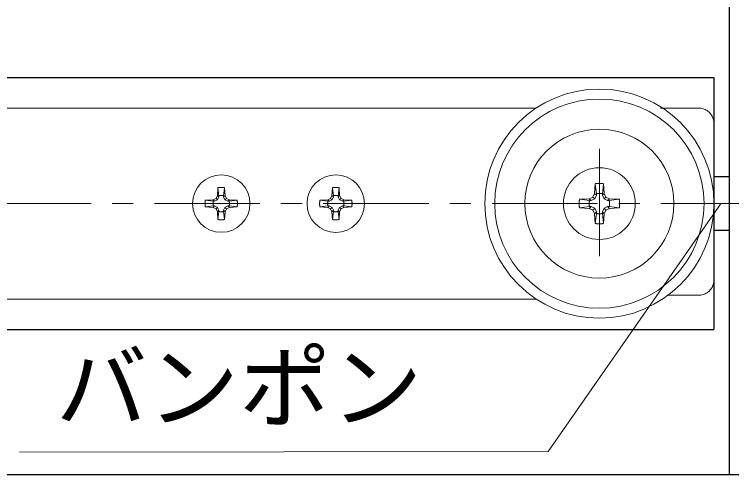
# Model space of a CAD drawing. Units: millimetres at full size; details may follow other scales. Extents: x -800 to 800, y -560 to 560.
# Drawn here: x -15.8 to 78.1, y -259.5 to -199.2 of the extents above; entities that cross this region are included whole.
import ezdxf
from ezdxf.enums import TextEntityAlignment as Align

# ---------------------------------------------------------------- set-up
doc = ezdxf.new("R2010")
doc.units = ezdxf.units.MM
doc.header["$LTSCALE"] = 4
doc.linetypes.add('USER11', pattern=[5.525559, 3.453342, -0.690739, 0.690739, -0.690739])
doc.layers.add('2-0', color=4, linetype='Continuous', lineweight=9)
doc.styles.add('ＭＳ ゴシック', font='')
doc.styles.get('ＭＳ ゴシック').set_extended_font_data('MS Gothic')

msp = doc.modelspace()

# ---------------------------------------------------------------- linework, layer by layer
at = {"layer": '2-0', "color": 7, "lineweight": 25}
for p, q in [((77.769, -140.5), (77.769, -259.496)), ((-63.79, -207.5), (75.771, -207.5)), ((75.771, -207.5), (75.771, -240.5)), ((77.769, -220.5), (75.771, -220.5)), ((75.771, -227.494), (77.769, -227.494)), ((-63.79, -240.5), (75.771, -240.5)), ((-63.79, -259.496), (101.77, -259.496))]:
    msp.add_line(p, q, dxfattribs=at)
at = {"layer": '2-0'}
for p, q in [((-63.79, -211.495), (52.479, -211.495)), ((68.771, -211.495), (73.774, -211.495)), ((75.771, -234.501), (75.771, -213.496)), ((60.775, -216.837), (60.775, -230.9)), ((77.769, -227.494), (77.769, -220.5)), ((60.209, -221.398), (60.144, -222.673)), ((60.378, -222.712), (60.209, -221.398)), ((61.165, -222.712), (61.328, -221.398)), ((61.328, -221.398), (61.406, -222.673)), ((10.827, -221.918), (10.768, -222.933)), ((10.957, -222.972), (10.827, -221.918)), ((11.588, -222.972), (11.718, -221.918)), ((11.718, -221.918), (11.777, -222.933)), ((25.824, -221.918), (25.765, -222.933)), ((25.96, -222.972), (25.824, -221.918)), ((26.585, -222.972), (26.715, -221.918)), ((26.715, -221.918), (26.773, -222.933)), ((75.771, -221.749), (75.771, -226.251)), ((10.209, -223.493), (10.586, -223.317)), ((10.768, -222.933), (10.586, -223.317)), ((10.586, -223.317), (10.788, -223.512)), ((10.964, -223.128), (10.768, -222.933)), ((10.788, -223.512), (10.964, -223.128)), ((10.964, -223.128), (10.957, -222.972)), ((11.582, -223.128), (11.777, -222.933)), ((11.582, -223.128), (11.588, -222.972)), ((11.757, -223.512), (11.582, -223.128)), ((11.952, -223.317), (11.757, -223.512)), ((11.777, -222.933), (11.952, -223.317)), ((12.336, -223.493), (11.952, -223.317)), ((25.205, -223.493), (25.589, -223.317)), ((25.765, -222.933), (25.589, -223.317)), ((25.589, -223.317), (25.785, -223.512)), ((25.96, -223.128), (25.765, -222.933)), ((25.785, -223.512), (25.96, -223.128)), ((25.96, -223.128), (25.96, -222.972)), ((26.578, -223.128), (26.773, -222.933)), ((26.578, -223.128), (26.585, -222.972)), ((26.76, -223.512), (26.578, -223.128)), ((26.949, -223.317), (26.76, -223.512)), ((26.773, -222.933), (26.949, -223.317)), ((27.333, -223.493), (26.949, -223.317)), ((58.166, -223.44), (59.441, -223.369)), ((59.486, -223.603), (58.166, -223.44)), ((59.441, -223.369), (59.916, -223.148)), ((59.688, -223.61), (59.441, -223.369)), ((60.157, -223.388), (59.688, -223.61)), ((60.144, -222.673), (59.916, -223.148)), ((59.916, -223.148), (60.157, -223.388)), ((60.384, -222.913), (60.144, -222.673)), ((60.157, -223.388), (60.384, -222.913)), ((60.384, -222.913), (60.378, -222.709)), ((61.159, -222.913), (61.406, -222.673)), ((61.159, -222.913), (61.165, -222.709)), ((61.38, -223.388), (61.159, -222.913)), ((61.627, -223.148), (61.38, -223.388)), ((61.38, -223.388), (61.855, -223.61)), ((61.406, -222.673), (61.627, -223.148)), ((62.102, -223.369), (61.627, -223.148)), ((61.855, -223.61), (62.102, -223.369)), ((62.056, -223.603), (63.377, -223.44)), ((63.377, -223.44), (62.102, -223.369)), ((9.181, -223.551), (10.209, -223.493)), ((10.248, -223.684), (9.181, -223.551)), ((10.248, -224.312), (9.181, -224.442)), ((10.397, -223.688), (10.209, -223.493)), ((10.397, -224.306), (10.209, -224.501)), ((10.397, -223.688), (10.248, -223.684)), ((10.397, -224.306), (10.248, -224.312)), ((10.788, -223.512), (10.397, -223.688)), ((10.788, -224.488), (10.397, -224.306)), ((11.757, -223.512), (12.141, -223.688)), ((11.757, -224.488), (12.141, -224.306)), ((12.141, -223.688), (12.336, -223.493)), ((12.141, -223.688), (12.297, -223.684)), ((12.141, -224.306), (12.297, -224.312)), ((12.141, -224.306), (12.336, -224.501)), ((12.297, -223.684), (13.351, -223.551)), ((12.297, -224.312), (13.351, -224.442)), ((13.351, -223.551), (12.336, -223.493)), ((24.191, -223.551), (25.205, -223.493)), ((25.245, -223.684), (24.191, -223.551)), ((25.245, -224.312), (24.191, -224.442)), ((25.401, -223.688), (25.205, -223.493)), ((25.401, -224.306), (25.205, -224.501)), ((25.401, -223.688), (25.245, -223.684)), ((25.401, -224.306), (25.245, -224.312)), ((25.785, -223.512), (25.401, -223.688)), ((25.785, -224.488), (25.401, -224.306)), ((26.76, -223.512), (27.138, -223.688)), ((26.76, -224.488), (27.138, -224.306)), ((27.138, -223.688), (27.333, -223.493)), ((27.138, -223.688), (27.3, -223.684)), ((27.138, -224.306), (27.333, -224.501)), ((27.138, -224.306), (27.3, -224.312)), ((27.3, -223.684), (28.354, -223.551)), ((27.3, -224.312), (28.354, -224.442)), ((28.354, -223.551), (27.333, -223.493)), ((54.068, -256.463), (76.611, -224.052)), ((59.486, -224.39), (58.166, -224.556)), ((59.688, -224.384), (59.441, -224.631)), ((59.688, -223.61), (59.486, -223.603)), ((59.688, -224.384), (59.486, -224.39)), ((60.157, -224.608), (59.688, -224.384)), ((61.38, -224.608), (61.855, -224.384)), ((61.855, -223.61), (62.056, -223.603)), ((61.855, -224.384), (62.056, -224.39)), ((61.855, -224.384), (62.102, -224.631)), ((62.056, -224.39), (63.377, -224.556)), ((9.181, -224.442), (10.209, -224.501)), ((10.209, -224.501), (10.586, -224.677)), ((10.586, -224.677), (10.788, -224.488)), ((10.768, -225.061), (10.586, -224.677)), ((10.964, -224.865), (10.768, -225.061)), ((10.827, -226.075), (10.768, -225.061)), ((10.788, -224.488), (10.964, -224.865)), ((10.957, -225.028), (10.827, -226.075)), ((10.964, -224.865), (10.957, -225.028)), ((11.582, -224.865), (11.588, -225.028)), ((11.588, -225.028), (11.718, -226.075)), ((11.718, -226.075), (11.777, -225.061)), ((11.952, -224.677), (11.757, -224.488)), ((11.777, -225.061), (11.952, -224.677)), ((12.336, -224.501), (11.952, -224.677)), ((13.351, -224.442), (12.336, -224.501)), ((24.191, -224.442), (25.205, -224.501)), ((25.205, -224.501), (25.589, -224.677)), ((25.589, -224.677), (25.785, -224.488)), ((25.765, -225.061), (25.589, -224.677)), ((25.96, -224.865), (25.765, -225.061)), ((25.824, -226.075), (25.765, -225.061)), ((25.785, -224.488), (25.96, -224.865)), ((25.96, -225.028), (25.824, -226.075)), ((25.96, -224.865), (25.96, -225.028)), ((26.76, -224.488), (26.578, -224.865)), ((26.578, -224.865), (26.773, -225.061)), ((26.578, -224.865), (26.585, -225.028)), ((26.585, -225.028), (26.715, -226.075)), ((26.715, -226.075), (26.773, -225.061)), ((26.949, -224.677), (26.76, -224.488)), ((26.773, -225.061), (26.949, -224.677)), ((27.333, -224.501), (26.949, -224.677)), ((28.354, -224.442), (27.333, -224.501)), ((58.166, -224.556), (59.441, -224.631)), ((59.441, -224.631), (59.916, -224.852)), ((59.916, -224.852), (60.157, -224.608)), ((60.144, -225.327), (59.916, -224.852)), ((60.384, -225.08), (60.144, -225.327)), ((60.209, -226.602), (60.144, -225.327)), ((60.157, -224.608), (60.384, -225.08)), ((60.378, -225.282), (60.209, -226.602)), ((60.384, -225.08), (60.378, -225.282)), ((61.38, -224.608), (61.159, -225.08)), ((61.159, -225.08), (61.165, -225.282)), ((61.159, -225.08), (61.406, -225.327)), ((61.165, -225.282), (61.328, -226.602)), ((61.328, -226.602), (61.406, -225.327)), ((61.627, -224.852), (61.38, -224.608)), ((61.406, -225.327), (61.627, -224.852)), ((62.102, -224.631), (61.627, -224.852)), ((63.377, -224.556), (62.102, -224.631)), ((-63.79, -236.498), (52.477, -236.498)), ((69.766, -235.997), (73.774, -235.997)), ((54.068, -256.463), (-15.126, -256.538))]:
    msp.add_line(p, q, dxfattribs=at)
at = {"layer": '2-0', "linetype": 'USER11'}
msp.add_line((-63.79, -224), (106.77, -224), dxfattribs=at)
at = {"layer": '2-0'}
msp.add_lwpolyline([(11.757, -224.488), (11.582, -224.865), (11.777, -225.061)], dxfattribs=at)
for centre, radius in [((60.771, -224), 15), ((60.771, -224), 13.699), ((60.771, -224), 9.749), ((60.771, -224), 4.701), ((11.269, -224), 3.761), ((26.269, -224), 3.764)]:
    msp.add_circle(centre, radius, dxfattribs=at)
for centre, radius, start, end in [((73.775, -213.51), 2.015, 81.57613, 90.01745), ((73.779, -213.479), 1.984, 73.2065, 81.56387), ((73.78, -213.476), 1.98, 64.97204, 73.19932), ((73.775, -213.485), 1.99, 56.87432, 64.96952), ((73.768, -213.496), 2.003, 48.87844, 56.87524), ((73.764, -213.501), 2.01, 40.9263, 48.88122), ((73.765, -213.499), 2.008, 32.95112, 40.92924), ((73.773, -213.495), 1.999, 24.89209, 32.95252), ((73.781, -213.491), 1.99, 16.70875, 24.89036), ((73.778, -213.492), 1.993, 8.39415, 16.7026), ((73.751, -213.495), 2.021, 359.98449, 8.38301), ((60.847, -224.969), 3.628, 99.32795, 100.12659), ((60.83, -224.871), 3.528, 98.50324, 99.3279), ((60.817, -224.78), 3.437, 97.65295, 98.50318), ((60.806, -224.697), 3.353, 96.77756, 97.65288), ((60.797, -224.621), 3.276, 95.87764, 96.77749), ((60.789, -224.551), 3.206, 94.95378, 95.87756), ((60.784, -224.488), 3.142, 94.00666, 94.9537), ((60.78, -224.43), 3.085, 93.037, 94.00657), ((60.777, -224.379), 3.033, 92.0456, 93.0369), ((60.775, -224.333), 2.987, 91.03333, 92.04549), ((60.775, -224.292), 2.946, 90.00111, 91.03321), ((60.774, -223.959), 2.613, 88.90293, 89.99559), ((60.772, -224.085), 2.74, 87.8551, 88.90335), ((60.767, -224.209), 2.864, 86.84796, 87.85549), ((60.761, -224.33), 2.985, 85.87804, 86.84833), ((60.752, -224.447), 3.103, 84.94205, 85.87839), ((60.742, -224.559), 3.215, 84.03688, 84.94238), ((60.732, -224.664), 3.32, 83.15957, 84.03719), ((60.72, -224.761), 3.418, 82.30732, 83.15988), ((60.708, -224.849), 3.507, 81.4774, 82.30761), ((60.696, -224.927), 3.585, 80.66722, 81.47768), ((60.686, -224.993), 3.652, 79.87423, 80.66749), ((11.205, -223.684), 1.806, 100.86613, 102.08761), ((11.228, -223.802), 1.926, 99.70122, 100.86758), ((11.245, -223.905), 2.031, 98.57919, 99.7025), ((11.258, -223.991), 2.118, 97.48932, 98.58032), ((11.267, -224.057), 2.184, 96.42189, 97.49035), ((11.272, -224.101), 2.228, 95.36788, 96.42286), ((11.274, -224.121), 2.249, 94.31873, 95.36881), ((11.274, -224.119), 2.247, 93.26611, 94.31964), ((11.273, -224.093), 2.221, 92.20172, 93.26703), ((11.271, -224.046), 2.173, 91.1171, 92.20267), ((11.269, -223.978), 2.105, 90.00343, 91.11811), ((11.269, -223.957), 2.084, 88.87634, 89.99823), ((11.268, -223.998), 2.126, 87.77577, 88.87624), ((11.267, -224.043), 2.171, 86.69736, 87.77568), ((11.264, -224.093), 2.22, 85.64177, 86.69728), ((11.26, -224.146), 2.274, 84.60955, 85.64171), ((11.254, -224.203), 2.331, 83.60117, 84.6095), ((11.247, -224.265), 2.393, 82.617, 83.60112), ((11.239, -224.331), 2.46, 81.65736, 82.61697), ((11.229, -224.401), 2.531, 80.72247, 81.65734), ((11.216, -224.476), 2.607, 79.81249, 80.72245), ((11.202, -224.556), 2.688, 78.9275, 79.81247), ((26.34, -224.556), 2.688, 100.18753, 101.0725), ((26.326, -224.476), 2.607, 99.27755, 100.18751), ((26.313, -224.401), 2.531, 98.34266, 99.27753), ((26.303, -224.331), 2.46, 97.38303, 98.34264), ((26.294, -224.265), 2.393, 96.39888, 97.383), ((26.287, -224.203), 2.331, 95.3905, 96.39883), ((26.282, -224.146), 2.274, 94.35829, 95.39045), ((26.278, -224.093), 2.22, 93.30272, 94.35823), ((26.275, -224.043), 2.171, 92.22432, 93.30264), ((26.273, -223.998), 2.126, 91.12376, 92.22423), ((26.273, -223.957), 2.084, 90.00177, 91.12366), ((26.272, -223.956), 2.083, 88.87607, 89.99836), ((26.272, -223.991), 2.119, 87.77297, 88.87623), ((26.271, -224.024), 2.151, 86.68732, 87.77313), ((26.269, -224.053), 2.181, 85.61757, 86.68749), ((26.267, -224.079), 2.207, 84.56212, 85.61773), ((26.265, -224.102), 2.23, 83.51939, 84.56229), ((26.263, -224.121), 2.249, 82.48778, 83.51956), ((26.261, -224.135), 2.263, 81.46567, 82.48795), ((26.259, -224.145), 2.273, 80.45144, 81.46585), ((26.258, -224.151), 2.279, 79.44342, 80.45162), ((26.258, -224.152), 2.28, 78.43993, 79.4436), ((11.265, -223.882), 0.961, 105.25168, 108.71021), ((11.267, -223.888), 0.967, 101.81914, 105.25136), ((11.268, -223.894), 0.973, 98.41239, 101.81891), ((11.269, -223.902), 0.981, 95.03003, 98.41225), ((11.27, -223.909), 0.989, 91.67005, 95.02996), ((11.27, -223.918), 0.997, 88.32998, 91.67002), ((11.27, -223.926), 1.005, 85.00707, 88.32998), ((11.269, -223.934), 1.014, 81.69848, 85.00708), ((11.268, -223.943), 1.022, 78.40141, 81.69849), ((11.266, -223.951), 1.031, 75.11323, 78.40139), ((11.264, -223.96), 1.04, 71.83167, 75.11317), ((26.269, -223.883), 0.962, 105.255, 108.70971), ((26.27, -223.889), 0.968, 101.83111, 105.25524), ((26.272, -223.895), 0.974, 98.4322, 101.83146), ((26.272, -223.899), 0.978, 95.05169, 98.43263), ((26.272, -223.902), 0.981, 91.68246, 95.05218), ((26.273, -223.902), 0.982, 88.31703, 91.68297), ((26.273, -223.902), 0.981, 84.94782, 88.31754), ((26.273, -223.899), 0.978, 81.56737, 84.94831), ((26.273, -223.895), 0.974, 78.16854, 81.5678), ((26.275, -223.889), 0.968, 74.74476, 78.16889), ((26.276, -223.883), 0.962, 71.29029, 74.745), ((61.095, -224.006), 2.983, 169.07619, 171.05126), ((60.765, -223.971), 1.317, 103.95655, 107.10204), ((60.766, -223.975), 1.321, 100.8269, 103.95625), ((60.767, -223.98), 1.327, 97.71354, 100.82665), ((60.768, -223.987), 1.334, 94.61615, 97.71335), ((60.769, -223.995), 1.342, 91.534, 94.61599), ((60.769, -224.004), 1.351, 88.46612, 91.53388), ((60.769, -224.013), 1.36, 85.41134, 88.46602), ((60.768, -224.023), 1.37, 82.36841, 85.41125), ((60.767, -224.034), 1.381, 79.33605, 82.36831), ((60.764, -224.045), 1.392, 76.3131, 79.33595), ((60.762, -224.057), 1.404, 73.29852, 76.31297), ((60.17, -224.003), 3.256, 8.14621, 9.95108), ((12.096, -223.997), 2.95, 179.20728, 180.79272), ((12.091, -223.997), 2.945, 177.62009, 179.20774), ((12.091, -223.997), 2.945, 180.79226, 182.37991), ((12.076, -223.996), 2.929, 176.02627, 177.62055), ((12.076, -223.997), 2.929, 182.37945, 183.97373), ((12.051, -223.994), 2.904, 174.4214, 176.02674), ((12.051, -223.999), 2.904, 183.97326, 185.5786), ((12.017, -223.991), 2.87, 172.80098, 174.42187), ((12.017, -224.003), 2.87, 185.57813, 187.19902), ((11.974, -223.985), 2.826, 171.1605, 172.80146), ((11.974, -224.008), 2.826, 187.19854, 188.8395), ((11.222, -224), 1.023, 178.3913, 181.6087), ((11.22, -224), 1.021, 181.60987, 184.83231), ((11.229, -224), 1.03, 175.1857, 178.39015), ((11.222, -223.999), 1.023, 184.83349, 188.05291), ((11.24, -224.001), 1.041, 172.00075, 175.1846), ((11.255, -224.003), 1.056, 168.84371, 171.99971), ((11.229, -223.998), 1.03, 188.05407, 191.26245), ((11.275, -224.007), 1.076, 165.72132, 168.84275), ((11.241, -223.996), 1.042, 191.26358, 194.45306), ((11.298, -224.013), 1.101, 162.63972, 165.72045), ((11.256, -223.992), 1.058, 194.45413, 197.61717), ((11.298, -223.995), 1.048, 342.38584, 345.58123), ((11.339, -223.997), 1.007, 14.59661, 17.87836), ((11.337, -223.997), 1.009, 11.3294, 14.59634), ((11.304, -223.997), 1.042, 345.58138, 348.77807), ((11.334, -223.998), 1.012, 8.07651, 11.3292), ((11.309, -223.998), 1.037, 348.77818, 351.97752), ((11.331, -223.998), 1.015, 4.83687, 8.07637), ((11.314, -223.998), 1.032, 351.97759, 355.18121), ((11.327, -223.999), 1.019, 1.60898, 4.83677), ((11.319, -223.999), 1.027, 355.18128, 358.39103), ((11.323, -223.999), 1.023, 358.39109, 1.60891), ((11.154, -223.99), 2.24, 9.2251, 11.30833), ((11.154, -224.003), 2.24, 348.69167, 350.7749), ((11.136, -223.993), 2.259, 7.15822, 9.22541), ((11.136, -224), 2.259, 350.77459, 352.84178), ((11.121, -223.995), 2.274, 5.10393, 7.15854), ((11.121, -223.998), 2.274, 352.84146, 354.89607), ((11.11, -223.996), 2.285, 3.05867, 5.10425), ((11.11, -223.997), 2.285, 354.89575, 356.94133), ((11.103, -223.997), 2.292, 1.01884, 3.05899), ((11.103, -223.997), 2.292, 356.94101, 358.98116), ((11.101, -223.997), 2.294, 358.98083, 1.01917), ((26.439, -223.997), 2.292, 176.94101, 178.98116), ((26.441, -223.997), 2.294, 178.98083, 181.01917), ((26.439, -223.997), 2.292, 181.01884, 183.05899), ((26.432, -223.996), 2.285, 174.89575, 176.94133), ((26.432, -223.997), 2.285, 183.05867, 185.10425), ((26.421, -223.995), 2.274, 172.84146, 174.89607), ((26.421, -223.998), 2.274, 185.10393, 187.15854), ((26.406, -223.993), 2.259, 170.77459, 172.84178), ((26.406, -224), 2.259, 187.15822, 189.22541), ((26.387, -223.99), 2.24, 168.69167, 170.7749), ((26.387, -224.003), 2.24, 189.2251, 191.30833), ((26.225, -224), 1.03, 175.1857, 178.39015), ((26.219, -224), 1.023, 178.3913, 181.6087), ((26.217, -224), 1.021, 181.60987, 184.83231), ((26.236, -224.001), 1.041, 172.00075, 175.1846), ((26.219, -223.999), 1.023, 184.83349, 188.05291), ((26.252, -224.003), 1.056, 168.84371, 171.99971), ((26.226, -223.998), 1.03, 188.05407, 191.26245), ((26.271, -224.007), 1.076, 165.72132, 168.84275), ((26.237, -223.996), 1.042, 191.26358, 194.45306), ((26.295, -224.013), 1.101, 162.63972, 165.72045), ((26.253, -223.992), 1.058, 194.45413, 197.61717), ((26.25, -223.993), 1.094, 13.18842, 16.18668), ((26.205, -223.999), 1.14, 344.05524, 346.97342), ((26.239, -223.995), 1.105, 10.21985, 13.18862), ((26.202, -223.999), 1.142, 346.97316, 349.87749), ((26.229, -223.997), 1.115, 7.27667, 10.22012), ((26.201, -223.998), 1.143, 349.87718, 352.77208), ((26.221, -223.998), 1.124, 4.35427, 7.27699), ((26.202, -223.999), 1.143, 352.77174, 355.66201), ((26.204, -223.999), 1.14, 355.66164, 358.55228), ((26.214, -223.999), 1.131, 1.44772, 4.35462), ((26.208, -223.999), 1.137, 358.55191, 1.44809), ((25.898, -223.988), 2.495, 8.2143, 10.07853), ((25.898, -224.006), 2.495, 349.92147, 351.7857), ((25.868, -223.992), 2.526, 6.36931, 8.21471), ((25.868, -224.001), 2.526, 351.78529, 353.63069), ((25.844, -223.995), 2.55, 4.53898, 6.36972), ((25.844, -223.999), 2.55, 353.63028, 355.46102), ((25.827, -223.996), 2.567, 2.71911, 4.53939), ((25.827, -223.997), 2.567, 355.46061, 357.28089), ((25.816, -223.997), 2.578, 0.90553, 2.71953), ((25.816, -223.997), 2.578, 357.28047, 359.09447), ((25.812, -223.997), 2.581, 359.09405, 0.90595), ((61.033, -224), 2.921, 179.00139, 180.99861), ((61.041, -224), 2.929, 177.00748, 179.00127), ((61.027, -224), 2.915, 180.99874, 182.99885), ((61.051, -224), 2.939, 175.0175, 177.00735), ((61.023, -224), 2.911, 182.99898, 185.00143), ((61.063, -224.001), 2.951, 173.03197, 175.01738), ((61.022, -224), 2.91, 185.00157, 187.00579), ((61.078, -224.003), 2.966, 171.05138, 173.03186), ((61.023, -224), 2.911, 187.00593, 189.01132), ((60.679, -223.999), 1.256, 175.03039, 178.33785), ((60.67, -223.999), 1.247, 178.33837, 181.66163), ((60.663, -223.999), 1.24, 181.66218, 184.9992), ((60.691, -224.001), 1.268, 171.74008, 175.0299), ((60.658, -224), 1.235, 184.99979, 188.34825), ((60.656, -224), 1.233, 188.34888, 191.70615), ((60.706, -224.003), 1.283, 168.46913, 171.73961), ((60.722, -224.006), 1.3, 165.21912, 168.46868), ((60.658, -224), 1.234, 191.70682, 195.06994), ((60.741, -224.011), 1.319, 161.9916, 165.21868), ((60.662, -223.999), 1.239, 195.07065, 198.43625), ((60.604, -224.003), 1.506, 12.58284, 15.37682), ((60.697, -224.007), 1.412, 344.25114, 347.168), ((60.608, -224.002), 1.502, 9.79213, 12.58299), ((60.684, -224.004), 1.426, 347.16794, 350.05788), ((60.613, -224.001), 1.497, 7.00138, 9.79232), ((60.671, -224.002), 1.439, 350.05776, 352.92344), ((60.62, -224), 1.49, 4.20716, 7.00159), ((60.659, -224), 1.451, 352.92328, 355.76773), ((60.628, -223.999), 1.482, 1.40589, 4.20738), ((60.647, -223.999), 1.463, 355.76754, 358.5941), ((60.637, -223.999), 1.473, 358.59389, 1.40611), ((60.179, -224.002), 3.247, 6.33972, 8.14619), ((60.24, -224.001), 3.186, 351.79658, 353.62586), ((60.234, -224.001), 3.192, 353.62589, 355.45141), ((60.189, -224.001), 3.237, 4.53135, 6.3397), ((60.197, -224), 3.229, 2.72083, 4.53133), ((60.228, -224), 3.198, 355.45143, 357.27342), ((60.205, -224), 3.22, 0.90786, 2.72081), ((60.221, -224), 3.205, 357.27344, 359.09214), ((60.213, -224), 3.213, 359.09216, 0.90784), ((11.259, -223.988), 1.083, 253.81561, 256.84893), ((11.263, -223.968), 1.103, 256.84848, 259.834), ((11.267, -223.95), 1.121, 259.83347, 262.77767), ((11.269, -223.934), 1.138, 262.77709, 265.68694), ((11.27, -223.92), 1.152, 265.68632, 268.56908), ((11.27, -223.909), 1.163, 268.56844, 271.43156), ((11.27, -223.901), 1.171, 271.43092, 274.28189), ((11.27, -223.896), 1.176, 274.28126, 277.12752), ((11.269, -223.894), 1.178, 277.12692, 279.97575), ((11.269, -223.894), 1.177, 279.97518, 282.83358), ((11.27, -223.898), 1.174, 282.83306, 285.70768), ((26.262, -223.987), 1.084, 253.81603, 256.84603), ((26.267, -223.966), 1.105, 256.84507, 259.82361), ((26.27, -223.95), 1.122, 259.82259, 262.76059), ((26.272, -223.937), 1.135, 262.75953, 265.66834), ((26.272, -223.929), 1.143, 265.66725, 268.55845), ((26.273, -223.927), 1.145, 268.55734, 271.44266), ((26.273, -223.929), 1.143, 271.44155, 274.33275), ((26.273, -223.937), 1.135, 274.33166, 277.24047), ((26.275, -223.95), 1.122, 277.23941, 280.17741), ((26.278, -223.966), 1.105, 280.17639, 283.15493), ((26.283, -223.987), 1.084, 283.15397, 286.18397), ((61.027, -223.999), 2.915, 189.01146, 191.01738), ((60.765, -224.023), 1.317, 252.89796, 256.04345), ((60.766, -224.019), 1.321, 256.04375, 259.1731), ((60.767, -224.013), 1.327, 259.17335, 262.28646), ((60.768, -224.006), 1.334, 262.28665, 265.38385), ((60.769, -223.998), 1.342, 265.38401, 268.466), ((60.769, -223.99), 1.351, 268.46612, 271.53388), ((60.769, -223.98), 1.36, 271.53398, 274.58866), ((60.768, -223.97), 1.37, 274.58875, 277.63159), ((60.767, -223.96), 1.381, 277.63169, 280.66395), ((60.764, -223.949), 1.392, 280.66405, 283.6869), ((60.762, -223.937), 1.404, 283.68703, 286.70148), ((60.245, -224.002), 3.181, 349.96333, 351.79655), ((11.093, -225.058), 1.052, 255.34379, 257.45875), ((11.121, -224.934), 1.179, 257.45668, 259.37112), ((11.147, -224.796), 1.319, 259.36922, 261.10128), ((11.171, -224.642), 1.476, 261.09957, 262.66576), ((11.193, -224.471), 1.648, 262.66424, 264.07932), ((11.213, -224.281), 1.839, 264.07798, 265.35496), ((11.23, -224.069), 2.051, 265.35381, 266.50404), ((11.244, -223.832), 2.289, 266.50305, 267.53629), ((11.256, -223.563), 2.558, 267.53546, 268.45995), ((11.264, -223.254), 2.867, 268.45927, 269.28185), ((11.269, -222.889), 3.232, 269.28132, 270.00745), ((11.27, -222.921), 3.2, 269.99144, 270.72226), ((11.275, -223.315), 2.806, 270.72231, 271.55577), ((11.283, -223.62), 2.501, 271.55585, 272.4914), ((11.294, -223.862), 2.259, 272.49152, 273.52829), ((11.306, -224.058), 2.062, 273.52847, 274.6652), ((11.319, -224.218), 1.902, 274.66544, 275.90036), ((11.332, -224.35), 1.769, 275.90067, 277.23144), ((11.346, -224.46), 1.659, 277.23183, 278.65542), ((11.36, -224.55), 1.567, 278.65591, 280.16856), ((11.373, -224.625), 1.491, 280.16915, 281.76629), ((11.386, -224.685), 1.429, 281.76697, 283.44319), ((26.156, -224.685), 1.429, 256.55681, 258.23303), ((26.169, -224.625), 1.491, 258.23371, 259.83085), ((26.182, -224.55), 1.567, 259.83144, 261.34409), ((26.196, -224.46), 1.659, 261.34458, 262.76817), ((26.209, -224.35), 1.769, 262.76856, 264.09933), ((26.223, -224.218), 1.902, 264.09964, 265.33456), ((26.236, -224.058), 2.062, 265.3348, 266.47153), ((26.248, -223.862), 2.259, 266.47171, 267.50848), ((26.259, -223.62), 2.501, 267.5086, 268.44415), ((26.267, -223.315), 2.806, 268.44423, 269.27769), ((26.272, -222.921), 3.2, 269.27774, 270.00856), ((26.273, -222.923), 3.198, 269.99135, 270.72244), ((26.278, -223.324), 2.797, 270.72227, 271.55772), ((26.287, -223.641), 2.48, 271.55754, 272.49893), ((26.298, -223.898), 2.222, 272.49874, 273.54781), ((26.311, -224.111), 2.009, 273.54763, 274.70613), ((26.326, -224.29), 1.83, 274.70597, 275.97559), ((26.342, -224.441), 1.677, 275.97546, 277.35768), ((26.358, -224.571), 1.547, 277.3576, 278.85357), ((26.376, -224.682), 1.435, 278.85356, 280.46389), ((26.393, -224.777), 1.338, 280.46398, 282.18862), ((26.411, -224.858), 1.254, 282.18883, 284.02681), ((60.847, -223.031), 3.628, 259.87341, 260.67205), ((60.83, -223.129), 3.528, 260.6721, 261.49676), ((60.817, -223.22), 3.437, 261.49682, 262.34705), ((60.806, -223.303), 3.353, 262.34712, 263.22244), ((60.797, -223.379), 3.276, 263.22251, 264.12236), ((60.789, -223.449), 3.206, 264.12244, 265.04622), ((60.784, -223.512), 3.142, 265.0463, 265.99334), ((60.78, -223.57), 3.085, 265.99343, 266.963), ((60.777, -223.621), 3.033, 266.9631, 267.9544), ((60.775, -223.667), 2.987, 267.95451, 268.96667), ((60.775, -223.708), 2.946, 268.96679, 269.99889), ((60.774, -224.041), 2.613, 270.00441, 271.09707), ((60.772, -223.915), 2.74, 271.09665, 272.1449), ((60.767, -223.791), 2.864, 272.14451, 273.15204), ((60.761, -223.67), 2.985, 273.15167, 274.12196), ((60.752, -223.553), 3.103, 274.12161, 275.05795), ((60.742, -223.441), 3.215, 275.05762, 275.96312), ((60.732, -223.336), 3.32, 275.96281, 276.84043), ((60.72, -223.239), 3.418, 276.84012, 277.69268), ((60.708, -223.151), 3.507, 277.69239, 278.5226), ((60.696, -223.073), 3.585, 278.52232, 279.33278), ((60.686, -223.007), 3.652, 279.33251, 280.12577), ((73.786, -234.006), 1.985, 335.07994, 343.27643), ((73.782, -234.005), 1.989, 343.28294, 351.60239), ((73.752, -234.001), 2.019, 351.61381, 0.01654), ((73.777, -234.007), 1.99, 294.96489, 303.05442), ((73.772, -233.999), 2.001, 303.05361, 311.05268), ((73.769, -233.995), 2.005, 311.0501, 319.01389), ((73.771, -233.997), 2.002, 319.01123, 327.00284), ((73.779, -234.002), 1.993, 327.00177, 335.07784), ((73.775, -233.975), 2.022, 269.98215, 278.39508), ((73.779, -234.008), 1.989, 278.40702, 286.74223), ((73.78, -234.014), 1.983, 286.74926, 294.96238)]:
    msp.add_arc(centre, radius, start, end, dxfattribs=at)

# ---------------------------------------------------------------- texts
at = {"layer": '2-0', "color": 7, "style": 'ＭＳ ゴシック'}
msp.add_text('バンポン', height=8.798, dxfattribs=at).set_placement((-10.398, -255.07), align=Align.BOTTOM_LEFT)

doc.saveas('drawing.dxf')
